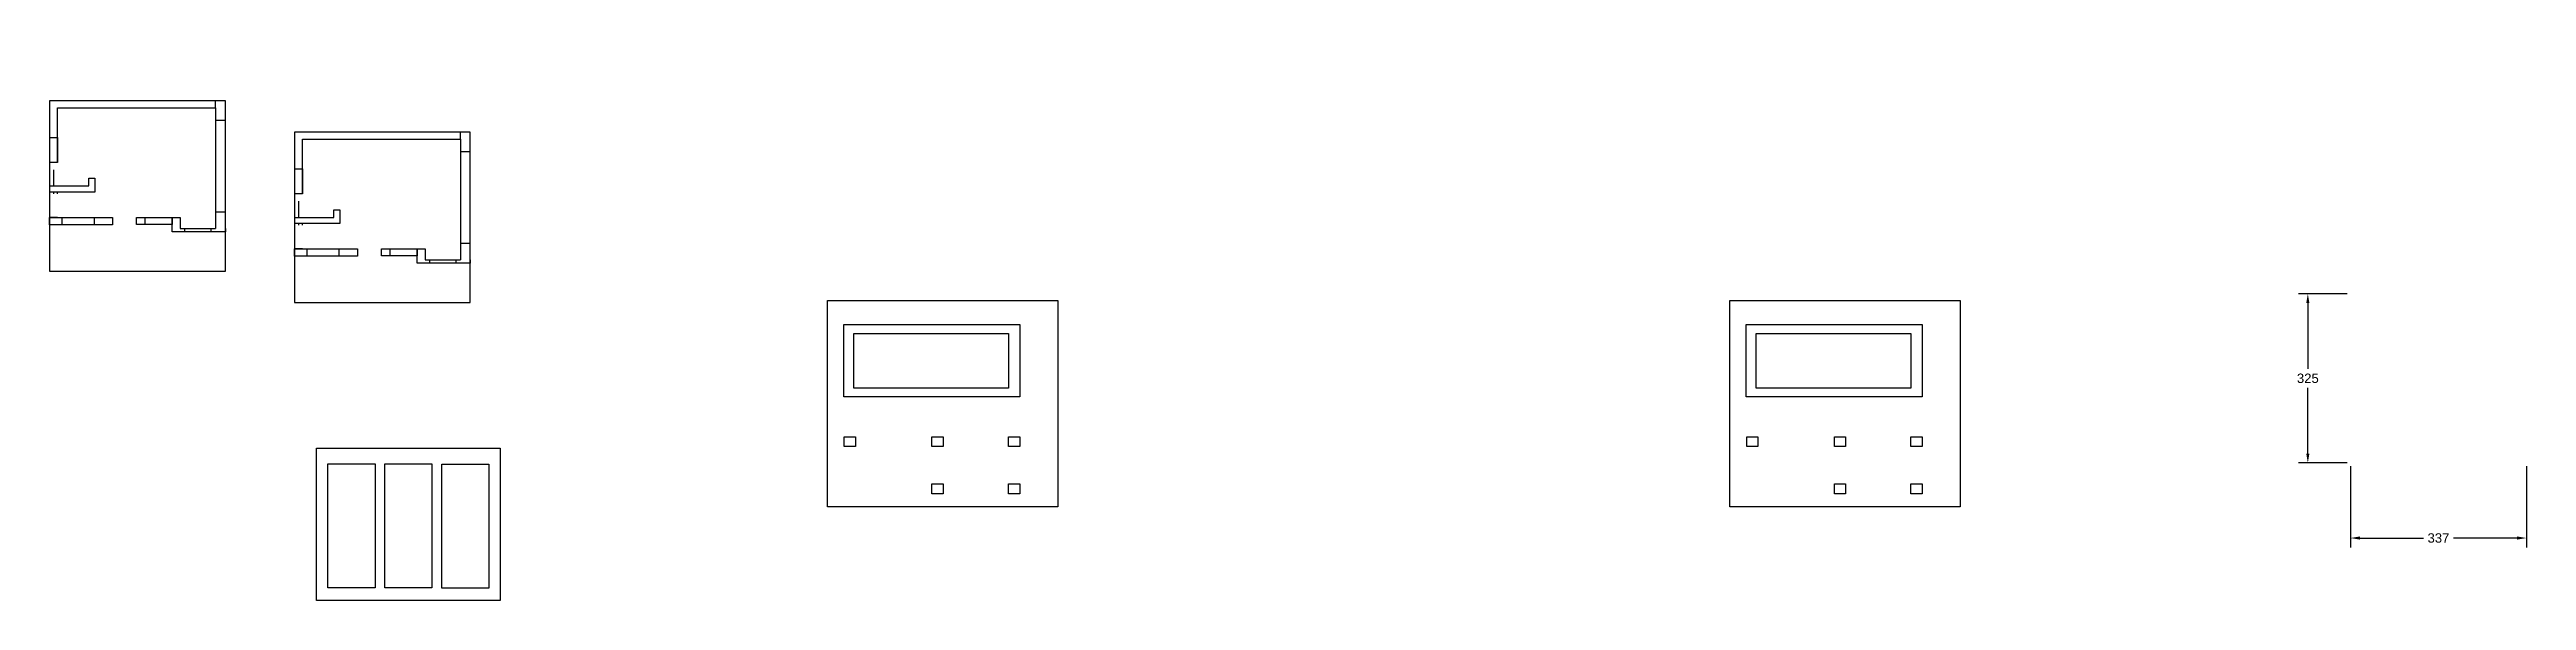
# Model space of a CAD drawing. Header units: millimetres. Extents: x -1543 to 3205, y -288 to 769.
import ezdxf

# ---------------------------------------------------------------- set-up
doc = ezdxf.new("R2010")
doc.units = ezdxf.units.MM
doc.styles.get("Standard").update_dxf_attribs({"font": 'arial.ttf'})
doc.dimstyles.get("Standard").update_dxf_attribs({"dimscale": 100, "dimtxt": 0.18, "dimasz": 0.18, "dimexe": 0.18, "dimexo": 0.0625, "dimgap": 0.09, "dimtad": 0, "dimtih": 1, "dimtoh": 1, "dimdec": 0, "dimzin": 0, "dimdsep": 46, "dimtxsty": 'Standard', "dimcen": 0.09, "dimadec": 0, "dimazin": 0, "dimtfac": 1, "dimtdec": 0, "dimtofl": 0, "dimtmove": 0, "dimatfit": 3, "dimfxl": 1, "dimtolj": 1, "dimtzin": 0, "dimarcsym": 0})

# ---------------------------------------------------------------- blocks, each defined once
blk = doc.blocks.new('*D11')
at = {"color": 0, "lineweight": -2, "transparency": 16777216}
for p, q in [((2861.5, 300.8), (2768.1, 300.8)), ((2786.1, 282.8), (2786.1, 156.7)), ((2786.1, -5.8), (2786.1, 120.3)), ((2861.5, -23.8), (2768.1, -23.8))]:
    blk.add_line(p, q, dxfattribs=at)
at = {"color": 0, "transparency": 16777216}
for points in [[(2783.1, 282.8), (2789.1, 282.8), (2786.1, 300.8)], [(2783.1, -5.8), (2789.1, -5.8), (2786.1, -23.8)]]:
    blk.add_solid(points, dxfattribs=at)
at = {"layer": 'Defpoints', "color": 0, "transparency": 16777216}
for p in [(2786.1, 300.8), (2867.8, 300.8, 4.7), (2867.8, -23.8, 2.3)]:
    blk.add_point(p, dxfattribs=at)
at = {"color": 0, "transparency": 16777216, "insert": (2786.1, 138.5), "char_height": 18, "attachment_point": 5}
blk.add_mtext('\\A1;325', dxfattribs=at)
blk = doc.blocks.new('*D12')
at = {"color": 0, "lineweight": -2, "transparency": 16777216}
for p, q in [((2867.8, -30), (2867.8, -185.9)), ((3205.2, -30), (3205.2, -185.9)), ((2885.8, -167.9), (3007.6, -167.9)), ((3187.2, -167.9), (3065.4, -167.9))]:
    blk.add_line(p, q, dxfattribs=at)
at = {"color": 0, "transparency": 16777216}
for points in [[(2885.8, -164.9), (2885.8, -170.9), (2867.8, -167.9)], [(3187.2, -164.9), (3187.2, -170.9), (3205.2, -167.9)]]:
    blk.add_solid(points, dxfattribs=at)
at = {"layer": 'Defpoints', "color": 0, "transparency": 16777216}
for p in [(2867.8, -23.8, 4.7), (3205.2, -23.8, 4.7), (3205.2, -167.9)]:
    blk.add_point(p, dxfattribs=at)
at = {"color": 0, "transparency": 16777216, "insert": (3036.5, -167.9), "char_height": 18, "attachment_point": 5}
blk.add_mtext('\\A1;337', dxfattribs=at)
blk = doc.blocks.new('*D16')
at = {"layer": 'Defpoints', "color": 0, "transparency": 16777216}
for p in [(1917.7, 46.3), (1841.9, -82.8, 122), (1921.7, -82.8, 122), (1921.7, -82.8, 158), (1921.7, -82.8, 122)]:
    blk.add_point(p, dxfattribs=at)
blk = doc.blocks.new('*D18')
at = {"layer": 'Defpoints', "color": 0, "transparency": 16777216}
for p in [(-701, 769.5), (1841.9, -82.8, 122), (1841.9, -82.8, 122), (1841.9, -82.8, 158), (1921.7, -82.8, 122)]:
    blk.add_point(p, dxfattribs=at)

msp = doc.modelspace()

# ---------------------------------------------------------------- linework, layer by layer
for p, q in [((-1224.5, 657.5), (-1224.5, 671.2)), ((-1224.5, 634.1), (-1205.8, 634.1)), ((-1542.8, 600.9), (-1527.7, 600.9)), ((-1527.7, 600.9), (-1527.7, 552.5)), ((-754.9, 597.3, 80), (-754.9, 610.9, 80)), ((-754.9, 573.8, 80), (-736.3, 573.8, 80)), ((-1527.7, 552.5), (-1542.8, 552.5)), ((-1535.1, 538.7), (-1535.1, 507.7)), ((-1467.6, 507.7), (-1467.6, 522.3)), ((-1467.6, 522.3), (-1455.9, 522.3)), ((-1455.9, 522.3), (-1455.9, 507.7)), ((-1073.3, 540.7, 80), (-1058.2, 540.7, 80)), ((-1058.2, 540.7, 80), (-1058.2, 492.2, 80)), ((-1542.8, 507.7), (-1467.6, 507.7)), ((-1455.8, 495.8), (-1542.8, 495.8)), ((-1534.8, 492.3), (-1534.8, 495.8)), ((-1527.7, 492.3), (-1527.7, 495.8)), ((-1455.9, 507.7), (-1455.8, 507.7)), ((-1455.8, 507.7), (-1455.8, 498.9)), ((-1455.8, 498.9), (-1455.8, 495.8)), ((-1058.2, 492.2, 80), (-1073.3, 492.2, 80)), ((-1065.5, 478.5, 80), (-1065.5, 447.4, 80)), ((-1527.7, 447.4), (-1542.8, 447.4)), ((-1519.4, 447.4), (-1519.4, 433.2)), ((-1457.6, 447.4), (-1457.6, 433.2)), ((-1360.3, 447.4), (-1360.3, 433.7)), ((-1224.5, 458), (-1205.8, 458)), ((-1224.5, 447.4), (-1224.5, 426.2)), ((-1073.3, 447.4, 80), (-998.1, 447.4, 80)), ((-986.2, 435.6, 80), (-1073.3, 435.6, 80)), ((-1065.2, 432.1, 80), (-1065.2, 435.6, 80)), ((-1058.2, 432.1, 80), (-1058.2, 435.6, 80)), ((-998.1, 447.4, 80), (-998.1, 462.1, 80)), ((-998.1, 462.1, 80), (-986.3, 462.1, 80)), ((-986.3, 462.1, 80), (-986.3, 447.4, 80)), ((-986.3, 447.4, 80), (-986.2, 447.4, 80)), ((-986.2, 447.4, 80), (-986.2, 438.7, 80)), ((-986.2, 438.7, 80), (-986.2, 435.6, 80)), ((-1284.1, 426.2), (-1284.1, 419.5)), ((-1233.4, 426.2), (-1233.4, 419.5)), ((-1058.2, 387.2, 80), (-1073.3, 387.2, 80)), ((-1049.8, 387.2, 80), (-1049.8, 373, 80)), ((-988, 387.2, 80), (-988, 373, 80)), ((-890.8, 387.2, 80), (-890.8, 373.5, 80)), ((-754.9, 397.7, 80), (-736.3, 397.7, 80)), ((-754.9, 387.2, 80), (-754.9, 365.9, 80)), ((-814.5, 365.9, 80), (-814.5, 359.3, 80)), ((-763.8, 365.9, 80), (-763.8, 359.3, 80))]:
    msp.add_line(p, q)
for points in [[(-1542.8, 344.2), (-1205.8, 344.2), (-1205.8, 671.2), (-1542.8, 671.2)], [(-1542.8, 447.4), (-1422.2, 447.4), (-1422.2, 433.2), (-1542.8, 433.2)], [(-1376.1, 447.4), (-1308, 447.4), (-1308, 433.7), (-1376.1, 433.7)], [(-51.5, 287.8), (389.9, 287.8), (389.9, -108.1), (-51.5, -108.1)], [(1678.2, 287.8), (2119.7, 287.8), (2119.7, -108.1), (1678.2, -108.1)], [(-20.4, 241.7), (316.9, 241.7), (316.9, 103.3), (-20.4, 103.3)], [(1709.4, 241.7), (2046.6, 241.7), (2046.6, 103.3), (1709.4, 103.3)], [(-1, 224.5), (295.4, 224.5), (295.4, 119.4), (-1, 119.4)], [(1728.7, 224.5), (2025.1, 224.5), (2025.1, 119.4), (1728.7, 119.4)], [(-1031.3, 4.3), (-678.9, 4.3), (-678.9, -287.8), (-1031.3, -287.8)], [(-19.3, 26.3), (2.3, 26.3), (2.3, 7.6), (-19.3, 7.6)], [(148.7, 26.3), (170.3, 26.3), (170.3, 7.6), (148.7, 7.6)], [(295.5, 26.3), (317.1, 26.3), (317.1, 7.6), (295.5, 7.6)], [(1710.5, 26.3), (1732, 26.3), (1732, 7.6), (1710.5, 7.6)], [(1878.5, 26.3), (1900.1, 26.3), (1900.1, 7.6), (1878.5, 7.6)], [(2025.2, 26.3), (2046.8, 26.3), (2046.8, 7.6), (2025.2, 7.6)], [(-1009.1, -25.3), (-918.8, -25.3), (-918.8, -263.5), (-1009.1, -263.5)], [(-900, -25.3), (-809.7, -25.3), (-809.7, -263.5), (-900, -263.5)], [(-790.8, -26), (-700.6, -26), (-700.6, -264.2), (-790.8, -264.2)], [(148.7, -64.2), (170.3, -64.2), (170.3, -82.8), (148.7, -82.8)], [(295.5, -64.2), (317.1, -64.2), (317.1, -82.8), (295.5, -82.8)], [(1878.5, -64.2), (1900.1, -64.2), (1900.1, -82.8), (1878.5, -82.8)], [(2025.2, -64.2), (2046.8, -64.2), (2046.8, -82.8), (2025.2, -82.8)]]:
    msp.add_lwpolyline(points, close=True)
for points in [[(-1527.7, 552.5), (-1527.7, 657.5), (-1224.5, 657.5), (-1224.5, 447.4)], [(-1292.5, 419.6), (-1308, 419.6), (-1308, 447.4), (-1292.5, 447.4), (-1292.5, 426.2)], [(-1292.5, 426.2), (-1224.5, 426.2)], [(-1205.8, 426.2), (-1205.8, 419.5), (-1292.5, 419.5), (-1292.5, 419.6)]]:
    msp.add_lwpolyline(points)
at = {"elevation": 80}
for points in [[(-1073.3, 283.9), (-736.3, 283.9), (-736.3, 610.9), (-1073.3, 610.9)], [(-1073.3, 387.2), (-952.6, 387.2), (-952.6, 373), (-1073.3, 373)], [(-906.5, 387.2), (-838.4, 387.2), (-838.4, 373.5), (-906.5, 373.5)]]:
    msp.add_lwpolyline(points, close=True, dxfattribs=at)
for points in [[(-1058.2, 492.2), (-1058.2, 597.3), (-754.9, 597.3), (-754.9, 387.2)], [(-822.9, 359.3), (-838.4, 359.3), (-838.4, 387.2), (-822.9, 387.2), (-822.9, 365.9)], [(-822.9, 365.9), (-754.9, 365.9)], [(-736.3, 365.9), (-736.3, 359.3), (-822.9, 359.3), (-822.9, 359.3)]]:
    msp.add_lwpolyline(points, dxfattribs=at)

# ---------------------------------------------------------------- dimensions: what is measured, and where the dimension line sits
at = {"color": 7}
dim = msp.add_angular_dim_2l(base=(-701.0412907, 769.4644334), line1=((1841.919613, -82.8488927, 122), (1921.6651375, -82.8488927, 122)), line2=((1841.919613, -82.8488927, 122), (1841.919613, -82.8488927, 158.0145407)), dimstyle='Standard', dxfattribs=at)
dim.commit()
dim.dimension.update_dxf_attribs({"geometry": '*D18', "text_midpoint": (-701.0412907, 769.4644334)})
dim = msp.add_linear_dim(base=(2786.1, 300.8), p1=(2867.8, -23.8, 2.3), p2=(2867.8, 300.8, 4.7), angle=90, dimstyle='Standard')
dim.commit()
dim.dimension.update_dxf_attribs({"geometry": '*D11', "text_midpoint": (2786.1, 138.5)})
dim = msp.add_angular_dim_2l(base=(1917.6929658, 46.3405217), line1=((1921.6651375, -82.8488927, 122), (1921.6651375, -82.8488927, 158.0145407)), line2=((1841.919613, -82.8488927, 122), (1921.6651375, -82.8488927, 122)), dimstyle='Standard')
dim.commit()
dim.dimension.update_dxf_attribs({"geometry": '*D16', "text_midpoint": (1917.6929658, 46.3405217)})
dim = msp.add_linear_dim(base=(3205.2, -167.9), p1=(2867.8, -23.8, 4.7), p2=(3205.2, -23.8, 4.7), dimstyle='Standard')
dim.commit()
dim.dimension.update_dxf_attribs({"geometry": '*D12', "text_midpoint": (3036.5, -167.9)})

doc.saveas('drawing.dxf')
